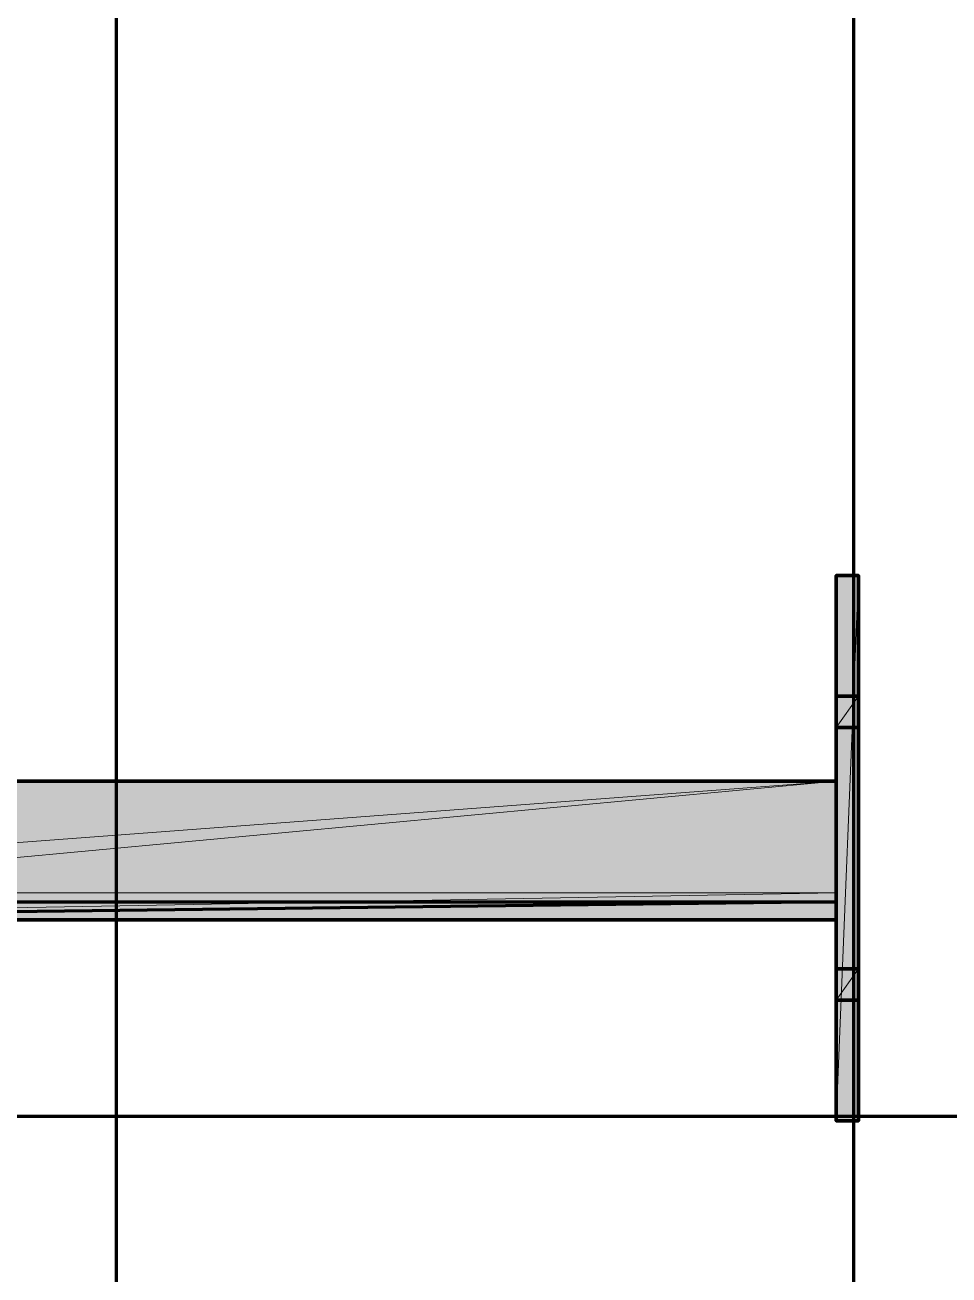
# Model space of a CAD drawing. Extents: x 0 to 1153, y 0 to 816.
# Drawn here: x 536.792 to 538.98, y 634.276 to 637.234 of the extents above; entities that cross this region are included whole.
import ezdxf

# ---------------------------------------------------------------- set-up
doc = ezdxf.new("R2010")
doc.units = 0
doc.header["$MEASUREMENT"] = 0
doc.layers.add('Arch', color=7, linetype='Continuous')
doc.layers.add('Hatch', color=7, linetype='Continuous')

msp = doc.modelspace()

# ---------------------------------------------------------------- hatches: boundary and pattern name
at = {"layer": 'Hatch', "linetype": 'Continuous', "lineweight": 211}
for points in [[(538.7658, 634.6401), (538.7658, 635.9313), (538.7128, 635.9313), (538.7128, 634.6401)], [(538.7658, 634.6401), (538.7658, 635.9313), (538.7128, 635.9313), (538.7128, 634.6401)], [(538.7128, 635.1164), (538.7128, 635.4445), (535.1886, 635.4445), (535.1886, 635.1164)], [(538.7128, 635.1164), (538.7128, 635.4445), (535.1886, 635.4445), (535.1886, 635.1164)], [(538.7658, 634.9259), (538.7658, 635), (538.7128, 635), (538.7128, 634.9259)], [(538.7658, 634.9259), (538.7658, 635), (538.7128, 635), (538.7128, 634.9259)], [(538.7658, 634.9259), (538.7658, 635), (538.7128, 635), (538.7128, 634.9259)], [(538.7658, 634.9259), (538.7658, 635), (538.7128, 635), (538.7128, 634.9259)], [(538.7658, 634.9259), (538.7658, 635), (538.7128, 635), (538.7128, 634.9259)], [(538.7658, 634.9259), (538.7658, 635), (538.7128, 635), (538.7128, 634.9259)], [(538.7658, 634.9259), (538.7658, 635), (538.7128, 635), (538.7128, 634.9259)], [(538.7658, 634.9259), (538.7658, 635), (538.7128, 635), (538.7128, 634.9259)]]:
    msp.add_hatch(color=3, dxfattribs=at).paths.add_polyline_path(points, flags=0)
at = {"layer": 'Hatch', "linetype": 'Continuous', "lineweight": 0}
h = msp.add_hatch(color=3, dxfattribs=at)
h.paths.add_polyline_path([(538.7128, 635.5715), (538.7658, 635.5715), (538.7658, 635.6456)], flags=0)
h.paths.add_polyline_path([(538.7658, 635.5715), (538.7658, 635.6456), (538.7128, 635.5715)], flags=0)
h.paths.add_polyline_path([(538.7658, 635.6456), (538.7128, 635.5715), (538.7128, 635.6456)], flags=0)
h.paths.add_polyline_path([(538.7128, 635.5715), (538.7128, 635.6456), (538.7658, 635.6456)], flags=0)
h = msp.add_hatch(color=3, dxfattribs=at)
h.paths.add_polyline_path([(538.7128, 635.5715), (538.7658, 635.5715), (538.7658, 635.6456)], flags=0)
h.paths.add_polyline_path([(538.7658, 635.5715), (538.7658, 635.6456), (538.7128, 635.5715)], flags=0)
h.paths.add_polyline_path([(538.7658, 635.6456), (538.7128, 635.5715), (538.7128, 635.6456)], flags=0)
h.paths.add_polyline_path([(538.7128, 635.5715), (538.7128, 635.6456), (538.7658, 635.6456)], flags=0)
h = msp.add_hatch(color=3, dxfattribs=at)
h.paths.add_polyline_path([(538.7128, 635.5715), (538.7658, 635.5715), (538.7658, 635.6456)], flags=0)
h.paths.add_polyline_path([(538.7658, 635.5715), (538.7658, 635.6456), (538.7128, 635.5715)], flags=0)
h.paths.add_polyline_path([(538.7658, 635.6456), (538.7128, 635.5715), (538.7128, 635.6456)], flags=0)
h.paths.add_polyline_path([(538.7128, 635.5715), (538.7128, 635.6456), (538.7658, 635.6456)], flags=0)
h = msp.add_hatch(color=3, dxfattribs=at)
h.paths.add_polyline_path([(538.7128, 635.5715), (538.7658, 635.5715), (538.7658, 635.6456)], flags=0)
h.paths.add_polyline_path([(538.7658, 635.5715), (538.7658, 635.6456), (538.7128, 635.5715)], flags=0)
h.paths.add_polyline_path([(538.7658, 635.6456), (538.7128, 635.5715), (538.7128, 635.6456)], flags=0)
h.paths.add_polyline_path([(538.7128, 635.5715), (538.7128, 635.6456), (538.7658, 635.6456)], flags=0)
msp.add_hatch(color=3, dxfattribs=at).paths.add_polyline_path([(538.7128, 635.1587), (538.7128, 635.1799), (535.1886, 635.1799), (535.1886, 635.1587)], flags=0)
msp.add_hatch(color=3, dxfattribs=at).paths.add_polyline_path([(538.7128, 635.1587), (538.7128, 635.1799), (535.1886, 635.1799), (535.1886, 635.1587)], flags=0)

# ---------------------------------------------------------------- linework, layer by layer
at = {"layer": 'Arch', "color": 11, "linetype": 'Continuous', "lineweight": 211}
for p, q in [((538.7551, 361.7701), (538.7551, 717.3913)), ((537.0089, 633.0526), (537.0089, 638.7994)), ((917.9877, 634.6508), (110.871, 634.6508))]:
    msp.add_line(p, q, dxfattribs=at)
at = {"layer": 'Hatch', "color": 3, "linetype": 'Continuous', "lineweight": 0}
for points in [[(538.7658, 634.6401), (538.7658, 635.9313), (538.7128, 634.6401), (538.7658, 635.9313), (538.7128, 635.9313), (538.7658, 635.9313), (538.7658, 634.6401), (538.7128, 634.6401)], [(538.7128, 635.9313), (538.7128, 634.6401), (538.7658, 635.9313), (538.7128, 634.6401)], [(538.7128, 635.5715), (538.7128, 635.6456), (538.7658, 635.6456), (538.7658, 635.5715), (538.7658, 635.6456), (538.7128, 635.5715), (538.7128, 635.6456), (538.7658, 635.6456), (538.7128, 635.5715), (538.7128, 635.6456), (538.7128, 635.5715), (538.7658, 635.6456), (538.7128, 635.5715), (538.7658, 635.5715), (538.7658, 635.6456), (538.7658, 635.5715), (538.7128, 635.5715), (538.7128, 635.6456), (538.7658, 635.6456), (538.7658, 635.5715), (538.7658, 635.6456), (538.7128, 635.5715), (538.7128, 635.6456), (538.7658, 635.6456), (538.7128, 635.5715), (538.7128, 635.6456), (538.7128, 635.5715), (538.7658, 635.6456), (538.7128, 635.5715), (538.7658, 635.5715), (538.7658, 635.6456), (538.7658, 635.5715), (538.7128, 635.5715), (538.7658, 635.6456), (538.7128, 635.5715), (538.7658, 635.5715), (538.7128, 635.5715), (538.7658, 635.6456), (538.7128, 635.6456), (538.7658, 635.6456), (538.7128, 635.5715), (538.7658, 635.6456), (538.7128, 635.5715), (538.7658, 635.5715), (538.7128, 635.5715), (538.7658, 635.6456), (538.7128, 635.6456), (538.7658, 635.6456)], [(538.7658, 634.9259), (538.7658, 635), (538.7128, 634.9259), (538.7658, 635), (538.7128, 634.9259), (538.7128, 635), (538.7128, 634.9259), (538.7658, 635), (538.7658, 634.9259), (538.7658, 635), (538.7128, 634.9259), (538.7658, 635), (538.7128, 634.9259), (538.7128, 635), (538.7128, 634.9259), (538.7658, 635), (538.7658, 634.9259), (538.7658, 635), (538.7128, 634.9259), (538.7658, 635), (538.7128, 634.9259), (538.7128, 635), (538.7128, 634.9259), (538.7658, 635), (538.7658, 634.9259), (538.7658, 635), (538.7128, 634.9259), (538.7658, 635), (538.7128, 635), (538.7658, 635), (538.7128, 635), (538.7658, 635), (538.7128, 635), (538.7658, 635), (538.7128, 635), (538.7658, 635), (538.7658, 634.9259), (538.7128, 634.9259), (538.7658, 634.9259), (538.7128, 634.9259), (538.7658, 634.9259), (538.7128, 634.9259), (538.7658, 634.9259), (538.7128, 634.9259)], [(538.7128, 635), (538.7128, 634.9259), (538.7658, 635), (538.7128, 634.9259)]]:
    msp.add_lwpolyline(points, close=True, dxfattribs=at)
at = {"layer": 'Hatch', "color": 3, "linetype": 'Continuous', "lineweight": 211}
for points in [[(538.7658, 634.6401), (538.7658, 635.9313), (538.7128, 635.9313), (538.7128, 634.6401), (538.7128, 635.9313), (538.7658, 635.9313), (538.7658, 634.6401), (538.7658, 635.9313), (538.7658, 634.6401), (538.7128, 634.6401), (538.7658, 634.6401), (538.7128, 634.6401)], [(538.7128, 635.9313), (538.7658, 635.9313), (538.7128, 635.9313), (538.7128, 634.6401)], [(538.7128, 635.6456), (538.7128, 635.5715), (538.7128, 635.6456), (538.7128, 635.5715), (538.7128, 635.6456), (538.7128, 635.5715), (538.7128, 635.6456), (538.7128, 635.5715), (538.7658, 635.5715), (538.7128, 635.5715), (538.7658, 635.5715), (538.7128, 635.5715), (538.7128, 635.6456), (538.7658, 635.6456), (538.7128, 635.6456), (538.7658, 635.6456)], [(538.7658, 635.5715), (538.7658, 635.6456), (538.7658, 635.5715), (538.7658, 635.6456), (538.7658, 635.5715), (538.7658, 635.6456), (538.7658, 635.5715), (538.7658, 635.6456)], [(535.1886, 635.1164), (538.7128, 635.1164), (538.7128, 635.4445), (538.7128, 635.1164), (535.1886, 635.1164), (535.1886, 635.4445), (538.7128, 635.4445), (535.1886, 635.4445), (535.1886, 635.1164), (538.7128, 635.1164), (538.7128, 635.4445), (538.7128, 635.1164), (535.1886, 635.1164), (535.1886, 635.4445), (535.1886, 635.1587), (538.7128, 635.1587)], [(538.7128, 635), (538.7128, 634.9259), (538.7128, 635), (538.7128, 634.9259), (538.7128, 635), (538.7128, 634.9259), (538.7128, 635), (538.7128, 634.9259), (538.7658, 634.9259), (538.7128, 634.9259), (538.7658, 634.9259), (538.7128, 634.9259), (538.7128, 635), (538.7658, 635), (538.7128, 635), (538.7658, 635)], [(538.7658, 635), (538.7658, 634.9259), (538.7658, 635), (538.7658, 634.9259), (538.7658, 635), (538.7658, 634.9259), (538.7658, 635), (538.7658, 634.9259)]]:
    msp.add_lwpolyline(points, close=True, dxfattribs=at)
at = {"layer": 'Hatch', "color": 3, "linetype": 'Continuous', "lineweight": 0}
for points in [[(538.7128, 635.1799), (535.1886, 635.1799), (535.1886, 635.1164), (535.1886, 635.4445), (535.1886, 635.1799), (538.7128, 635.1799), (538.7128, 635.1164), (538.7128, 635.4445), (535.1886, 635.1799), (538.7128, 635.1799), (535.1886, 635.1799), (538.7128, 635.1799), (538.7128, 635.1164), (538.7128, 635.4445), (535.1886, 635.4445), (538.7128, 635.4445), (535.1886, 635.1164), (538.7128, 635.1799), (535.1886, 635.1799), (538.7128, 635.1799), (535.1886, 635.1164), (538.7128, 635.1164)], [(535.1886, 635.1799), (535.1886, 635.1164), (538.7128, 635.4445), (535.1886, 635.1164)]]:
    msp.add_lwpolyline(points, dxfattribs=at)
at = {"layer": 'Hatch', "color": 3, "linetype": 'Continuous', "lineweight": 211}
msp.add_lwpolyline([(538.7128, 635.4445), (535.1886, 635.4445), (538.7128, 635.4445)], dxfattribs=at)

doc.saveas('drawing.dxf')
